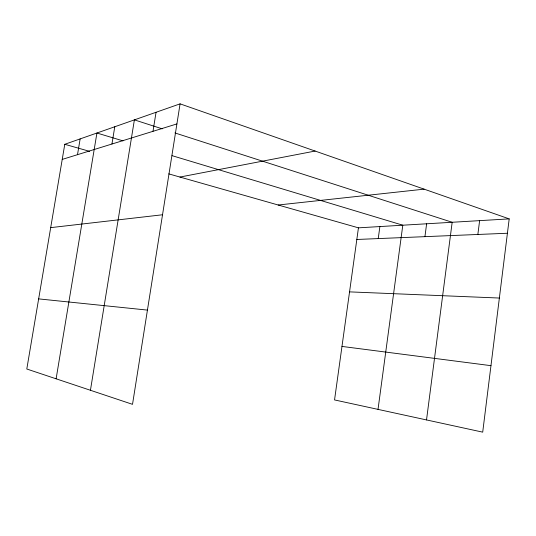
<?xml version="1.0" encoding="UTF-8"?>
<svg xmlns="http://www.w3.org/2000/svg" width="536" height="536" viewBox="0 0 536 536"><rect width="100%" height="100%" fill="white"/><g stroke="black" fill="none" stroke-linecap="round" stroke-linejoin="round"><path stroke-width="0.8" d="M509.2 218.882L482.708 432.15L334.544 399.93L358.443 227.84L509.2 218.882L180.083 103.85L64.782 144.291L26.8 369.009L132.519 404.338L180.083 103.85M477.857 234.466L479.62 220.638M426.522 419.929L452.17 222.273L174.904 132.928M424.927 236.657L426.629 223.787M378.021 409.383L402.804 225.2L172.036 155.654M378.235 238.587L379.883 226.567M152.988 131.327L156.05 112.279M90.437 390.275L134.389 119.876L162.194 128.834M111.937 144.023L114.778 126.751M56.119 378.805L96.929 133.015L122.979 140.868M77.499 154.683L80.145 138.904M62.23 159.406L176.9 123.923M179.935 177.054L315.121 151.052M50.699 227.633L162.522 214.769M278.191 205.007L424.117 189.148M356.829 239.471L507.418 233.247M349.552 291.872L499.364 298.043M38.652 298.887L147.434 310.096M341.975 346.423L490.969 365.666M64.782 144.291L89.653 151.366M168.753 173.872L358.443 227.84"/></g></svg>
